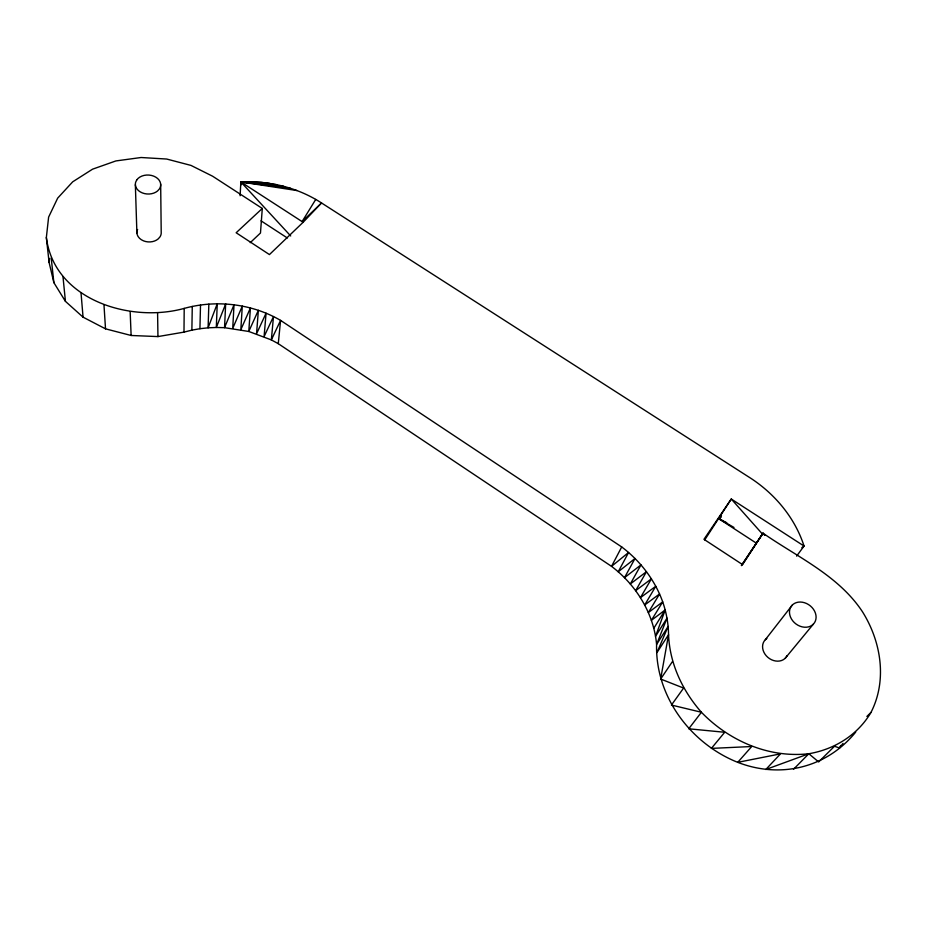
<?xml version="1.0" encoding="UTF-8"?>
<svg xmlns="http://www.w3.org/2000/svg" width="927" height="927" viewBox="0 0 927 927"><rect width="100%" height="100%" fill="white"/><g stroke="black" fill="none" stroke-linecap="round" stroke-linejoin="round"><path stroke-width="1.39" d="M250.232 242.665L260.475 233.013L262.295 208.459L212.596 176.211L190.985 165.412L166.663 159.038L141.101 157.509L115.875 160.939L92.561 169.177L72.7 181.819L57.671 198.135L48.621 217.115L46.35 237.532L49.096 262.457L53.87 282.654L65.435 301.356L83.059 317.161L105.516 328.842L131.124 335.481L157.949 336.582L183.986 332.121L184.206 308.401C216.223 299.537 251.796 303.616 280.58 320.383L621.716 546.953C640.198 560.905 654.914 580.001 662.701 601.878C666.351 612.434 668.402 623.512 668.552 634.682C669.723 663.72 682.434 690.615 701.415 712.26C729.086 740.87 768.715 758.228 808.819 753.744C834.462 749.375 857.707 735.065 870.998 712.388C887.44 680.175 881.125 641.472 862.411 611.669C838.448 575.447 797.568 557.197 763.002 533.176L741.357 565.574M183.986 332.121L191.877 330.151L192.271 306.431M191.877 330.151L199.931 328.714L200.51 305.006M208.842 304.137L208.1 327.822L199.931 328.714M240.105 195.759L240.858 181.947C269.039 180.533 297.81 187.521 321.53 202.967L748.135 476.582C773.813 492.585 794.706 517.057 804.045 546.049L796.617 556.107M278.274 343.674L280.58 320.383L271.344 339.908L278.274 343.674L611.53 566.351C636.154 584.949 653.813 613.454 656.594 644.474C655.25 696.223 690.406 743.454 737.73 762.342C780.534 778.958 826.652 767.927 855.714 732.075M49.096 262.457L49.537 258.424M843.014 743.419L839.468 747.973L834.509 746.258L818.645 761.936L808.819 753.744L765.818 769.491L780.511 753.86L737.73 762.342L751.739 746.513L711.38 748.402L724.694 732.272L688.726 728.796L701.415 712.26L671.438 705.053L683.605 688.066L660.65 679.027L668.552 634.682L656.965 652.608L668.135 626.409L656.594 644.474L667.011 618.147L655.528 636.351L665.192 609.954L651.391 620.337L662.701 601.878L648.355 612.562L659.561 593.964L644.694 604.995L655.783 586.27L640.441 597.672L651.414 578.83L635.644 590.661L646.467 571.692L630.314 583.987L640.997 564.891L624.485 577.683L635.018 558.483L618.216 571.797L628.576 552.492L611.53 566.351L621.716 546.953M137.613 229.502L137.138 230.499A12.178 9.328 2 0 0 143.558 240.869A12.178 9.328 2 0 0 158.169 238.934L159.942 236.941A12.178 9.328 2 0 0 161.205 232.237L160.672 184.206M839.468 747.973L840.847 745.47M315.748 199.421L302.098 221.588L303.141 222.26L321.53 202.967L302.098 221.588L240.858 181.947L241.483 184.682M653.79 628.286L665.192 609.954M764.752 535.412L763.002 533.176L742.562 564.601L703.964 539.317L731.264 499.016L804.045 546.049L801.855 547.683M741.6 565.505L763.002 533.176M660.65 679.027L672.446 661.554M704.729 539.908L731.264 499.016L762.539 534.161M721.484 515.528L718.993 518.853L756.305 543.129M765.32 639.711L792.284 605.088M785.354 658.1L813.373 624.126A14.229 11.541 37.4 0 0 804.485 602.712A14.229 11.541 37.4 0 0 790.511 617.092A14.229 11.541 37.4 0 0 813.373 624.126M793.477 769.329L808.819 753.744M866.884 716.444L870.998 712.388M303.141 222.26L269.444 254.577L236.153 232.758L262.295 208.459M721.171 517.139L718.993 518.853L733.975 527.451M46.35 237.532C54.311 300.128 130.591 323.28 184.206 308.401M255.192 181.935L240.858 181.947L290.696 235.956M262.353 182.48L240.858 181.947L296.964 190.545M269.467 183.372L240.858 181.947L290.29 188.227M276.524 184.647L240.858 181.947L283.477 186.257M721.658 519.966L718.993 518.853L726.733 522.701M261.02 220.835L287.324 237.972M51.205 257.961L53.87 282.654M63.013 276.918L65.435 301.356M81.031 292.967L83.059 317.161M103.975 304.844L105.516 328.842M130.162 311.646L131.124 335.481M135.354 184.763L136.895 232.932M157.59 312.839L157.949 336.582M787.046 655.69A13.615 11.228 38.6 0 1 767.88 657.382A13.615 11.228 38.6 0 1 766.849 638.471M217.242 303.801L216.315 327.474L208.1 327.822L217.242 303.801M225.655 304.021L224.543 327.671L248.784 331.472L271.344 339.908L273.488 316.547L264.091 336.605L266.072 313.187L256.547 333.79L258.366 310.313L248.784 331.472L250.429 307.949L240.823 329.676L242.295 306.107L232.723 328.413L234.021 304.798L224.543 327.671L216.315 327.474L225.655 304.021M136.721 179.977L135.62 182.295A12.688 9.502 2.6 0 0 142.294 192.897A12.688 9.502 2.6 0 0 157.509 191.02L159.363 189.004A12.688 9.502 2.6 0 0 153.743 176.153A12.688 9.502 2.6 0 0 136.721 179.977"/></g></svg>
